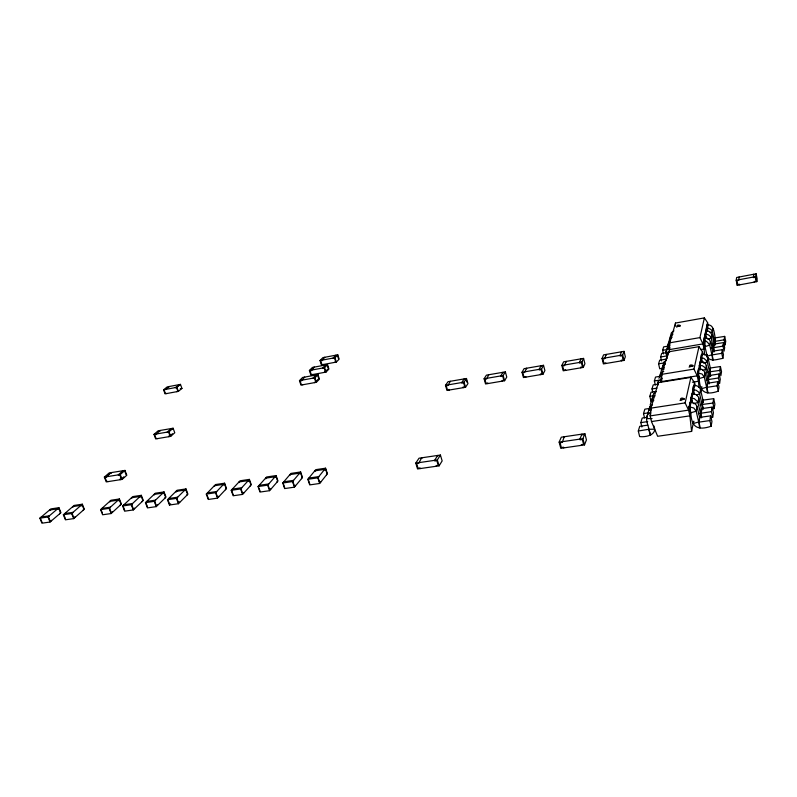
<?xml version="1.0" encoding="UTF-8"?>
<svg xmlns="http://www.w3.org/2000/svg" width="797" height="797" viewBox="0 0 797 797"><rect width="100%" height="100%" fill="white"/><g stroke="black" fill="none" stroke-linecap="round" stroke-linejoin="round"><path stroke-width="1.2" d="M658.202 384.911L658.332 382.62L690.899 377.389L694.556 382.56L695.293 385.838M668.095 355.173L668.284 351.866L698.989 346.655L702.406 351.597L703.084 354.705M675.308 326.212L675.507 323.044L704.379 317.893L707.567 322.596L708.204 325.535M658.332 382.62L650.98 408.114L650.153 415.904L651.498 421.553L657.645 436.278L691.607 431.406L693.569 421.693M702.406 351.597L697.206 375.845L661.092 381.643L661.869 374.321L668.284 351.866M675.507 323.044L669.819 342.8L669.082 349.674L669.54 351.696M756.821 281.65L757.15 278.85L756.134 273.799L736.657 277.486L736.189 280.265L737.235 285.306L756.821 281.65L755.795 276.569L756.134 273.799M650.153 405.095L650.98 402.316L653.829 400.233M650.88 412.677C643.079 414.51 647.991 424.502 648.977 429.244L638.307 431.018L639.642 436.557C646.168 437.483 658.222 434.574 653.67 425.638M670.695 335.198L671.433 332.718L673.933 330.825M737.235 285.306L737.534 283.433M697.853 374.092L699.258 378.545C699.666 392.214 705.584 395.601 718.286 391.158L718.984 386.983L717.828 381.643L707.537 383.247L705.086 372.956L703.99 370.974L701.549 369.26L698.481 368.981L697.833 372.01M717.36 383.636L719.601 383.287L720.279 379.233L719.143 373.972L709.011 375.566L705.514 363.452L703.113 361.768L700.284 361.469L699.457 364.438M711.143 426.246L711.94 421.493L710.695 415.855L699.656 417.369L696.827 405.793L694.745 403.382L691.816 402.246L690.072 402.306L689.076 406.898L690.84 412.756C691.308 427.232 697.684 430.788 711.143 426.246L709.878 420.567L710.695 415.855M710.276 417.628L712.657 417.279L713.435 412.677L712.209 407.118L701.39 408.672L698.571 397.215L696.518 394.844L693.639 393.738L691.916 393.798L690.959 398.241L691.965 402.734M711.781 408.951L714.132 408.602L714.889 404.139L713.684 398.659L702.954 400.134L702.077 404.497L712.917 403.073L713.684 398.659M701.041 357.086C700.155 352.563 705.375 354.077 706.989 356.159C709.758 362.715 717.858 358.979 722.839 358.391L723.457 354.735L722.381 349.694L712.618 351.178C711.631 346.575 711.462 336.862 704.259 337.858M722.809 345.161L725.14 344.762L725.728 341.305L724.682 336.394L715.188 337.878C714.232 333.405 714.082 323.911 707.069 324.907M718.286 391.158L717.121 385.788L717.828 381.643M719.601 383.287L718.456 377.977L719.143 373.972M719.751 370.406L720.418 366.52L710.316 368.005L709.549 371.85L719.751 370.406L720.877 375.646L721.534 371.711L720.418 366.52M712.657 417.279L711.422 411.68L712.209 407.118M722.839 358.391L721.753 353.32L722.381 349.694M723.606 342.6L724.672 347.572L724.074 351.128L722.999 346.117L723.606 342.6L713.992 344.085C713.016 339.552 712.857 329.948 705.763 330.944M725.14 344.762L724.094 339.821L724.682 336.394M707.407 383.078L706.75 387.382L717.121 385.788M708.892 375.457L708.244 379.581L718.456 377.977M707.337 392.762L706.859 387.392L707.646 383.257M708.722 383.825L708.344 379.591L709.111 375.576M710.157 376.204L709.788 372.02L710.535 368.124M699.627 417.319L698.839 422.151L709.878 420.567M701.29 408.532L700.563 413.264L711.422 411.68M712.618 351.178L712.09 354.924L721.753 353.32M713.992 344.085L713.474 347.721L722.999 346.117M724.094 339.821L714.69 341.415L715.188 337.878M699.487 427.83L698.959 422.161L699.866 417.449M701.081 417.748L700.673 413.274L701.549 408.712L701.758 410.933M702.735 409.09L702.336 404.677L703.183 400.263L703.382 402.445M712.578 359.995L712.139 354.924L712.837 351.288M713.873 351.726L713.524 347.711L714.202 344.194M715.058 345.131L715.397 337.988M705.086 372.956L704.269 377.021L706.61 387.222L701.609 388.717M706.59 365.415L705.803 369.36L708.105 379.412L706.132 380.01M707.796 357.385L707.288 361.918L709.549 371.85L707.606 372.438M697.106 406.56L696.17 411.192L698.69 421.972L693.37 423.506L693.848 421.155M698.839 397.982L697.933 402.465L700.414 413.095L698.321 413.703M693.011 388.787C692.105 382.719 699.965 386.156 700.523 389.673L699.646 394.007L702.077 404.497L700.015 405.105M710.446 341.564L709.728 345.131L711.9 354.755L707.218 356.219L707.457 356.907M711.851 334.601L711.153 338.058L713.295 347.552L710.984 348.279M713.076 328.503L712.398 331.871L714.51 341.255M700.912 391.347L701.858 386.645M706.73 356.966L707.228 354.535M699.437 376.333L698.411 381.255L699.059 387.422M690.65 412.248L689.883 415.855L691.607 431.406M704.837 345.43L704.07 349.006L704.668 354.854M699.377 368.931L698.521 372.966L699.019 378.366L697.614 373.016M700.971 361.449L700.135 365.365L700.523 369.629M702.516 354.187L701.709 357.983L702.087 362.197M704.448 337.828L703.681 341.365L707.218 356.219M705.943 330.914L705.206 334.341L706.082 338.356M707.258 324.867L706.531 328.205L707.178 331.183M691.019 402.266L690.033 406.859L690.581 412.567L689.076 406.898M692.852 393.748L691.896 398.191L692.324 402.704M694.635 385.509L693.699 389.813L694.117 394.256M705.106 337.808C705.345 361.718 699.278 330.028 709.728 345.131L705.026 346.615M706.59 330.894L705.853 334.322L706.212 338.356M707.885 324.847L707.437 331.173M694.556 382.56L688.578 410.126L689.883 415.855L651.498 421.553M707.567 322.596L702.954 343.905L704.07 349.006L700.443 349.624M692.394 382.211L698.411 381.255L697.206 375.845L693.958 369.091L698.989 346.655M650.81 413.613L650.153 415.904L688.578 410.126L685.131 402.903L690.899 377.389M669.739 347.372L669.082 349.674L702.954 343.905L699.915 337.609L704.379 317.893M661.092 381.643L662.068 378.177M661.63 377.001L661.062 379.013L661.809 381.066M650.193 412.886L651.508 408.293L648.628 410.395L647.881 414.002M669.869 344.991L669.191 347.353L669.888 349.285M658.77 380.428L657.595 384.493L658.312 381.046L661.899 378.784M663.971 369.32L661.958 369.38L662.785 366.51M647.543 415.157L646.536 418.624L652.046 418.545M649.914 406.998L648.937 410.355L649.685 406.769L652.544 404.677M651.836 400.383L652.464 398.211M666.621 350.182L665.933 352.563L667.238 358.501M670.118 338.147L670.765 335.896M651.657 399.486L651.049 401.568L649.814 396.328L651.039 392.194L655.951 391.417M652.733 392.034L652.006 388.926L653.201 384.911L658.043 384.134M655.333 385.041L654.377 380.956L655.533 377.061L660.305 376.284M638.307 431.018L639.712 426.325L647.822 425.13M641.874 426.993L640.818 422.619L642.183 418.066L646.746 417.379M644.554 417.897L643.518 413.583L644.843 409.17L650.462 408.313M663.224 368.224L659.737 368.792L658.581 363.83L659.667 360.204L666.591 359.039M661.54 360.892L660.633 356.976L661.689 353.44L666.242 352.663M663.463 353.928L662.626 350.301L663.652 346.864L668.145 346.097M623.981 360.433L625.336 356.777L624.041 351.357L603.568 354.884L602.054 358.501L603.389 363.92L623.981 360.433L622.666 354.974L624.041 351.357M621.461 351.796L620.076 355.422L620.215 356.03L622.158 355.691L623.184 359.935L621.242 360.264L621.391 360.872M584.5 444.905L586.443 439.894L584.859 433.707L561.287 437.184L559.145 442.146L560.779 448.322L584.5 444.905L582.906 438.669L584.859 433.707M583.274 367.407L584.918 363.741L583.573 358.401L563.628 361.838L561.835 365.464L563.21 370.804L583.274 367.407L581.92 362.027L583.573 358.401M658.91 378.266L660.374 375.945L662.207 374.979M581.073 358.829L579.399 362.466L579.549 363.063L581.441 362.735L582.497 366.919L580.605 367.238L580.754 367.835M680.01 400.403L682.352 399.167L684.254 399.516M542.976 374.231L544.899 370.565L543.514 365.305L524.087 368.652L522.015 372.289L523.43 377.539L542.976 374.231L541.581 368.941L543.514 365.305M689.076 367.098L691.258 365.972L693.061 366.241M504.601 380.737L506.772 377.071L505.358 371.88L486.409 375.148L484.098 378.784L485.552 383.965L504.601 380.737L503.166 375.517L505.358 371.88M439.097 465.856L442.156 460.905L440.412 455.037L419.013 458.205L415.775 463.107L417.548 468.955L439.097 465.856L437.334 459.949L440.412 455.037M488.77 374.739L486.628 378.954L484.855 379.252L485.981 383.287L487.754 382.988L487.913 383.556M465.528 387.282L467.949 383.616L466.494 378.505L448.044 381.683L445.483 385.32L446.968 390.42L465.528 387.282L464.063 382.142L466.494 378.505M464.183 378.904L461.722 382.54L461.891 383.108L463.635 382.809L464.781 386.804L463.027 387.103L463.187 387.671M450.335 381.285L447.964 385.489L446.23 385.788L447.376 389.763L449.11 389.464L449.279 390.032M319.677 483.47L327.418 473.757L325.594 468.198L315.751 469.662L307.841 479.286L309.724 484.905L319.677 483.47L317.804 477.831L325.594 468.198M294.422 487.166L302.491 477.483L300.638 471.963L290.975 473.408L282.736 483.012L284.639 488.571L294.422 487.166L292.529 481.577L300.638 471.963M269.595 490.683L277.984 481.029L276.111 475.57L266.616 476.985L258.059 486.559L259.991 492.068L269.595 490.683L267.672 485.154L276.111 475.57M258.547 486.867L259.145 485.343L268.748 483.938L268.161 485.463L269.645 489.766L270.442 488.85L270.651 489.458M266.567 477.881L265.77 478.768L265.56 478.17L275.065 476.755L275.274 477.363L276.061 476.476L277.515 480.721L276.948 482.215M242.567 494.409L251.294 484.785L249.401 479.395L240.096 480.78L231.21 490.314L233.152 495.764L242.567 494.409L240.624 488.94L249.401 479.395M217.501 498.135L226.537 488.551L224.624 483.201L215.489 484.566L206.293 494.08L208.256 499.47L217.501 498.135L215.549 492.725L224.624 483.201M326.003 372.099L328.942 369.041L327.537 364.637L312.424 367.447L309.395 370.475L310.83 374.879L326.003 372.099L324.578 367.666L327.537 364.637M316.369 382.311L319.428 379.133L317.983 374.65L302.621 377.459L299.463 380.617L300.937 385.09L316.369 382.311L314.905 377.808L317.983 374.65M336.334 362.077L339.153 359.148L337.779 354.824L322.915 357.624L320.005 360.533L321.39 364.857L336.334 362.077L334.949 357.733L337.779 354.824M324.1 372.448L327.577 369.4M314.426 382.66L318.79 378.724L317.664 375.238M324.758 357.275L322.018 360.672L320.623 360.931L321.709 364.299L323.253 364.518M310.033 370.874L314.307 367.098L311.448 370.615L310.033 370.874L311.139 374.301L312.713 374.53M178.428 503.724L187.933 494.19L185.99 488.93L177.103 490.255L167.46 499.709L169.452 505.019L178.428 503.724L176.446 498.404L185.99 488.93M169.452 505.019L170.668 503.814M177.024 491.131L176.137 492.008L175.918 491.42L184.814 490.095L185.024 490.683L185.91 489.806L187.425 493.901L186.757 495.365M156.262 506.633L166.015 497.129L164.052 491.928L155.325 493.223L145.433 502.648L147.435 507.898L156.262 506.633L154.259 501.353L164.052 491.928M133.288 509.941L143.301 500.476L141.328 495.316L132.74 496.601L122.599 505.985L124.621 511.186L133.288 509.941L131.276 504.72L141.328 495.316M111.152 513.547L121.413 504.102L119.42 498.982L110.972 500.247L100.571 509.612L102.614 514.772L111.152 513.547L109.119 508.366L119.42 498.982M122.1 479.415L126.823 475.231L124.97 470.409L109.189 472.93L104.367 477.074L106.25 481.896L122.1 479.415L120.227 474.564L124.97 470.409M170.688 436.367L174.762 432.761L173.098 428.228L158.155 430.808L153.99 434.385L155.674 438.918L170.688 436.367L169.004 431.815L173.098 428.228M120.108 479.724L119.899 479.186L121.393 478.947L123.764 476.865M168.795 436.686L168.615 436.188L170.02 435.939L172.471 433.777M73.693 518.618L84.343 509.233L82.34 504.202L74.131 505.428L63.352 514.742L65.404 519.813L73.693 518.618L71.64 513.527L82.34 504.202M107.475 475.46L109.886 473.388M50.052 522.025L60.951 512.68L58.928 507.699L50.878 508.904L39.85 518.17L41.922 523.201L50.052 522.025L47.989 516.984L58.928 507.699M50.759 509.741L49.743 510.598L49.514 510.04L57.583 508.845L57.802 509.403L58.819 508.536L60.393 512.411L59.606 513.836M178.379 391.377L181.935 388.438L180.471 384.383L167.211 386.894L163.584 389.803L165.069 393.857L178.379 391.377L176.904 387.302L180.471 384.383M670.466 340.877L668.563 342.59L667.886 345.818L669.57 339.143L672.09 337.231M669.56 344.025L667.647 345.749L666.969 348.996M662.427 372.01L660.404 373.813L659.697 377.22L661.54 369.878L664.23 367.885M672.967 334.172L670.456 336.075L669.789 339.273M710.117 332.598L712.398 331.871C712.249 328.633 703.841 325.734 706.989 331.213M669.799 347.163L667.458 348.289L665.854 351.846L665.933 352.563L669.58 352.453M707.686 339.153L711.153 338.058C710.456 334.471 701.788 331.413 705.893 338.396M666.412 360.224L663.762 362.207L663.064 365.544M665.326 364.03L662.656 366.012L661.958 369.38M663.114 371.8L663.742 371.601M703.402 363.123L707.288 361.918L707.039 361.2L703.841 358.291L700.832 358.032M702.844 370.266L705.803 369.36L704.717 367.387L702.296 365.684L699.248 365.415M656.31 391.556L653.51 393.618L652.783 397.125M699.258 378.545L704.269 377.021L702.037 374.002L697.823 372.986M655.084 395.86L652.255 397.932L651.528 401.459M696.548 394.933L699.646 394.007L698.501 391.955L695.97 390.161L692.772 389.863M693.739 403.7L697.933 402.465L697.664 401.698L694.197 398.55L690.959 398.241M690.84 412.756L696.17 411.192L693.788 407.984L689.285 406.868M736.189 280.265L755.795 276.569M163.584 389.803L176.904 387.302M320.005 360.533L334.949 357.733M180.271 388.757L181.935 388.438M309.395 370.475L324.578 367.666M299.463 380.617L314.905 377.808M669.819 342.8L699.915 337.609M172.81 428.816L171.216 428.557L167.121 432.133L168.715 432.402L170.02 435.939M153.99 434.385L169.004 431.815M445.483 385.32L464.063 382.142M484.098 378.784L503.166 375.517M522.015 372.289L541.581 368.941M561.835 365.464L581.92 362.027M602.054 358.501L622.666 354.974M662.626 350.301L667.149 349.534M660.633 356.976L667.517 355.811M658.581 363.83L664.399 362.864M661.869 374.321L693.958 369.091M654.377 380.956L659.179 380.179M652.006 388.926L656.887 388.159M104.367 477.074L120.227 474.564M649.814 396.328L653.112 395.81M650.98 408.114L685.131 402.903M643.518 413.583L648.051 412.896M640.818 422.619L647.722 421.593M584.291 434.504L582.069 434.833L581.89 434.146L579.917 439.107L580.086 439.805L582.328 439.476L583.583 444.318L581.342 444.646L581.521 445.334M123.884 504.8L132.551 503.525L131.814 504.999L133.388 509.064L134.334 508.167L134.554 508.745M122.599 505.985L131.276 504.72M145.433 502.648L154.259 501.353M415.775 463.107L437.334 459.949M559.145 442.146L582.906 438.669M39.85 518.17L47.989 516.984M63.352 514.742L71.64 513.527M167.46 499.709L176.446 498.404M206.293 494.08L215.549 492.725M231.21 490.314L240.624 488.94M100.571 509.612L109.119 508.366M258.059 486.559L267.672 485.154M282.736 483.012L292.529 481.577M307.841 479.286L317.804 477.831M648.977 429.294L654.476 429.185M41.474 517.552L41.245 516.994L49.374 515.808L48.567 517.253L50.171 521.168L51.207 520.282L51.436 520.839M40.428 518.439L42.042 522.344M64.946 514.125L64.716 513.557L72.995 512.341L72.208 513.796L73.802 517.761L74.818 516.864L75.038 517.432M63.919 515.011L65.523 518.957M73.025 507.141L72.806 506.583L81.015 505.358L81.244 505.916L82.23 505.049L83.795 508.964L83.027 510.399M102.116 509.004L101.886 508.426L110.424 507.181L109.667 508.645L111.251 512.67L112.228 511.774L112.447 512.351M101.129 509.891L102.315 512.899M108.213 481.587L106.529 481.278L105.065 477.533L106.549 477.303L106.34 476.765L111.152 472.621L111.361 473.149M109.916 501.971L109.687 501.403L118.145 500.137L118.374 500.715L119.321 499.839L120.875 503.824L120.148 505.268M123.535 507.281L124.711 510.309M124.681 471.027L126.125 474.773M123.196 471.266L122.987 470.728L118.235 474.882L119.939 475.181L121.393 478.947M131.714 498.324L131.495 497.756L140.083 496.481L140.302 497.049L141.238 496.182L142.773 500.197L142.065 501.642M147.525 507.022L145.971 502.937L146.688 501.452L155.505 500.157L154.797 501.642L156.351 505.746L157.278 504.84L157.497 505.428M154.319 494.967L154.1 494.389L162.847 493.084L163.066 493.672L163.973 492.795L165.497 496.85L164.81 498.304M168.904 499.101L168.685 498.514L177.651 497.198L176.974 498.693L178.518 502.837L179.415 501.931L179.634 502.518M167.988 499.998L169.542 504.132M650.82 434.853L648.868 429.473L650.143 435.042M157.537 438.599L155.953 438.33L154.638 434.813L156.043 434.574L160.008 430.49L160.197 430.988M169.024 387.023L164.162 390.181L165.318 393.329L166.722 393.549M207.678 493.473L207.459 492.875L216.694 491.52L216.057 493.024L217.571 497.238L218.438 496.322L218.647 496.92M207.19 495.425L208.336 498.563M176.705 391.686L177.791 391.008L176.645 387.83L175.23 387.621L178.966 385.15M214.562 486.329L214.353 485.742L223.509 484.377L223.718 484.974L224.555 484.088L226.049 488.252L225.421 489.727M233.222 494.847L231.708 490.613L232.335 489.109L241.74 487.724L241.122 489.238L242.627 493.492L243.454 492.576L243.673 493.184M239.21 482.554L239 481.956L248.315 480.571L248.525 481.169L249.341 480.282L250.816 484.486L250.218 485.971M258.925 487.933L260.041 491.151M283.991 482.414L283.782 481.796L293.555 480.362L292.997 481.896L294.472 486.24L295.239 485.323L295.448 485.941M283.583 484.407L284.688 487.654M290.168 475.201L289.959 474.594L299.642 473.149L299.851 473.767L300.599 472.88L302.043 477.164L301.495 478.668M309.764 483.978L308.3 479.605L308.847 478.07L318.79 476.606L318.262 478.15L319.717 482.544L320.454 481.617L320.663 482.245M314.984 471.465L314.785 470.848L324.628 469.383L324.837 470.001L325.555 469.114L326.979 473.438L326.471 474.952M302.86 384.752L301.256 384.513L300.11 381.026L301.545 380.767L304.524 377.111L304.693 377.609M315.722 381.902L314.586 378.396L312.972 378.157L316.05 375.008L316.21 375.507M325.365 371.691L324.259 368.244L322.675 368.025L325.634 364.996L327.218 365.215L328.314 368.642M334.451 362.436L335.706 361.689L334.63 358.301L333.076 358.082L335.916 355.173L336.065 355.651M337.47 355.392L338.526 358.76M420.228 468.576L420.029 467.919L418.026 468.218L416.642 463.655L418.644 463.366L421.673 457.807L421.862 458.454M436.387 466.245L436.188 465.587L438.22 465.299L436.856 460.706L434.813 461.005L434.624 460.347L437.722 455.436L437.912 456.093M466.076 379.173L466.922 382.152M503.136 372.866L502.977 372.289L500.775 375.925L500.934 376.503L502.728 376.194L503.843 380.259L502.05 380.558L502.2 381.135M525.861 377.13L525.701 376.553L523.878 376.861L522.782 372.767L524.605 372.458L526.498 368.234L526.658 368.822M563.718 447.894L563.539 447.217L561.337 447.535L560.062 442.724L562.274 442.405L564.216 436.756L564.396 437.433M541.223 366.311L541.073 365.723L539.121 369.36L539.28 369.947L541.123 369.629L542.209 373.753L540.366 374.062L540.515 374.65M566.259 362.007L566.109 361.41L564.485 365.634L562.612 365.953L563.678 370.107L565.551 369.788L565.701 370.386M606.258 355.044L606.109 354.446L604.764 358.67L602.841 358.999L603.877 363.213L605.8 362.884L605.939 363.492M700.523 389.673L702.934 400.084M708.055 358.092L710.296 367.955M692.982 389.833L693.978 394.266M693.021 390.968L693.769 394.296M698.959 422.161L700.224 427.82M691.168 398.211L692.175 402.704M702.336 404.677L703.313 409.08M700.673 413.274L701.669 417.738M701.061 359.088L701.529 361.18M706.859 387.392L708.035 392.752M699.447 365.375L700.394 369.629M699.487 366.471L700.194 369.669M709.788 372.02L710.705 376.194M708.344 379.591L709.28 383.815M712.917 403.073L714.132 408.602M701.031 358.002L701.958 362.207M712.139 354.924L713.235 359.975M714.74 341.415L715.377 344.374M713.524 347.711L714.391 351.706M739.198 277.585L739.078 277.027L738.739 280.365L736.916 280.713L737.723 284.629L739.546 284.29L739.666 284.848M753.803 274.826L753.683 274.268L753.444 277.595L755.297 277.246L756.094 281.202L754.251 281.54L754.361 282.108M680.18 326.322L678.566 325.973L676.583 327.119M684.025 398.649C679.243 402.664 679.373 396.169 684.025 398.649M692.852 365.405C688.409 369.031 688.429 363.312 692.852 365.405M679.971 325.375C675.956 328.474 675.986 323.751 679.971 325.375"/></g></svg>
